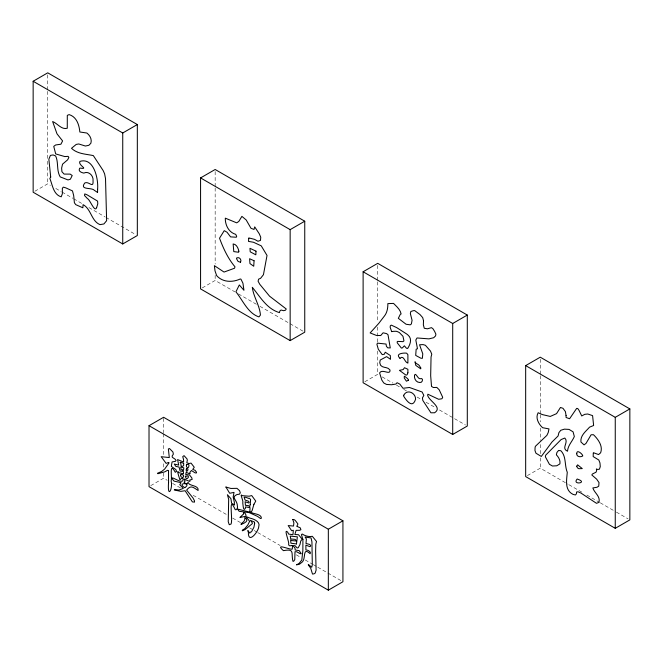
<?xml version="1.0" encoding="UTF-8"?>
<svg xmlns="http://www.w3.org/2000/svg" width="663" height="663" viewBox="0 0 663 663"><rect width="100%" height="100%" fill="white"/><g stroke="black" fill="none" stroke-linecap="round" stroke-linejoin="round"><path stroke-width="0.5" stroke-dasharray="3.31 2.49" d="M34.866 191.242L47.744 183.808L50.429 185.367M202.281 287.899L215.16 280.466L234.868 291.844M150.733 485.647L163.612 478.214L167.2 480.285M364.832 381.747L377.711 374.313L377.711 350.686M527.383 475.595L540.262 468.161L568.034 484.197M55.808 188.466L61.178 191.566M62.073 192.088L72.831 198.295M73.726 198.809L82.684 203.98M88.95 207.602L105.077 216.917M105.972 217.431L135.542 234.503M238.448 293.916L256.366 304.259M259.954 306.331L302.958 331.152M382.186 376.899L392.944 383.106M396.524 385.178L400.104 387.25M403.692 389.314L407.273 391.385M417.126 397.071L420.715 399.143M426.085 402.25L435.044 407.422M439.528 410.007L465.509 425.008M568.929 484.719L582.371 492.476M586.846 495.062L599.393 502.305M600.288 502.819L615.513 511.612M616.416 512.126L628.06 518.856M172.579 483.393L180.651 488.051M193.198 495.302L227.268 514.969M232.647 518.076L240.719 522.734M249.686 527.905L253.266 529.977M254.169 530.499L256.854 532.049M257.75 532.571L280.167 545.508M296.303 554.823L300.787 557.417M305.27 560.003L312.439 564.138M313.342 564.661L316.922 566.732M317.817 567.246L342.928 581.741M540.262 359.238L540.262 374.653M540.262 375.681L540.262 413.704M540.262 414.731L540.262 421.925M540.262 428.091L540.262 440.423M540.262 444.533L540.262 453.782M540.262 457.893L540.262 468.161M377.711 265.391L377.711 280.805M377.711 281.833L377.711 321.911M377.711 327.05L377.711 342.464M215.16 171.543L215.16 186.958M215.16 187.985L215.16 264.023M215.16 275.327L215.16 280.466M163.612 418.303L163.612 432.765M163.612 433.801L163.612 455.489M163.612 463.752L163.612 467.887M163.612 473.05L163.612 478.214M47.744 74.886L47.744 90.301M47.744 91.328L47.744 160.173M47.744 161.2L47.744 183.808"/><path stroke-width="0.99" d="M577.274 478.91C571.398 485.374 588.529 482.962 577.954 479.308M33.15 81.259L47.744 72.831L137.332 124.553L137.332 235.531L122.738 243.959L33.15 192.237L33.15 81.259L122.738 132.981L137.332 124.553M200.566 177.916L215.16 169.488L304.748 221.21L304.748 332.188L290.154 340.616L200.566 288.894L200.566 177.916L290.154 229.638L304.748 221.21M363.117 271.764L377.711 263.335L467.299 315.058L467.299 426.036L452.705 434.464L363.117 382.742L363.117 271.764L452.705 323.486L467.299 315.058M149.018 425.696L163.612 417.276L342.928 520.795L342.928 581.741L328.334 590.169L149.018 486.642L149.018 425.696L328.334 529.223L342.928 520.795M525.668 365.611L540.262 357.183L629.85 408.914L629.85 519.883L615.256 528.312L525.668 476.589L525.668 365.611L615.256 417.334L629.85 408.914M391.742 331.633L391.999 331.583A74.165 42.822 60 0 1 393.457 331.343L396.051 331.251A13.948 8.055 60 0 1 399.516 332.693L402.971 336.29L403.958 340.89L402.963 341.652L397.75 341.387L397.17 341.743L397.253 342.846L401.397 348.092L402.358 347.918L404.364 345.821L406.452 348.241L407.637 348.481C410.264 344.528 412.485 338.619 407.844 334.931A11.926 6.887 60 0 0 406.469 333.862L396.698 327.621L391.261 325.11L390.308 325.848L390.151 327.265L391.667 331.641M615.256 417.334L615.256 528.312M452.705 323.486L452.705 434.464M328.334 529.223L328.334 590.169M290.154 229.638L290.154 340.616M122.738 132.981L122.738 243.959M183.477 459.368L183.659 462.028L177.585 459.575L178.687 465.103L174.27 464.034L175.869 466.404L179.051 467.025L180.096 471.028L183.411 471.451L183.477 473.813L178.828 472.628C175.944 468.153 179.499 478.313 179.847 479.606C180.858 479.606 180.999 477.368 183.029 478.719C184.231 487.007 166.363 471.633 173.988 481.106L181.074 482.647L179.789 484.67L183.295 488.416L178.919 490.032L174.518 489.518L174.286 490.007L180.883 491.349L185.126 490.728L192.386 501.883L194.491 502.131L194.541 500.913L192.892 497.83L186.626 490.106C190.811 484.686 193.082 487.23 198.129 490.479C198.941 486.07 192.204 485.929 189.328 484.181C186.419 479.44 189.295 486.7 184.389 482.639L184.041 482.208L185.093 481.139L184.041 479.009L189.353 481.363L190.107 481.056L189.742 480.029L192.137 479.448L191.822 477.899L189.552 474.998L185.69 474.468L186.054 472.968C185.126 470.738 191.963 476.175 189.742 472.553L191.425 470.506L195.195 472.918L196.422 472.926L196.555 472.28L195.079 470.316L192.726 469.437L194.276 467.274L191.027 463.089L189.013 463.536L186.792 462.774L187.347 460.114L186.974 458.837L184.032 455.647L182.739 456.6L183.477 459.368M292.789 519.494L293.883 522.875L293.527 526.066L288.181 525.56L291.679 530.765L293.336 530.243L292.971 534.701L288.654 534.096L287.634 532.107C283.151 527.665 289.797 542.79 288.596 544.439C289.441 548.276 293.038 542.392 292.383 548.16A3.323 1.923 60 0 1 292.093 549.237C288.397 549.362 274.689 542.939 283.433 550.663C295.126 548.434 290.9 553.058 292.938 561.263L293.668 561.271L294.77 559.638L294.994 551.724L296.668 551.74L300.032 553.646L301.259 553.729L299.204 550.638L295.176 550.008L294.952 547.862L292.623 545.591L295.002 545.657L297.157 547.953L298.159 547.804L299.974 544.572L300.729 541.066L302.179 539.168L298.499 534.71L294.853 534.519L296.112 530.342L299.668 530.309L300.894 529.704L300.306 527.881L297.281 526.513C295.748 526.77 298.408 524.599 297.762 523.646C296.303 522.253 295.027 518.897 292.789 519.494M302.916 539.599L302.85 551.144A1.251 0.721 60 0 0 302.734 551.682L301.814 560.003L299.054 563.484L296.502 564.851L299.477 564.23L302.361 561.942C306.091 558.163 302.345 546.594 310.143 553.729C311.56 552.014 307.748 549.702 305.908 550.025L305.883 545.119L309.737 546.619L310.475 546.345L310.657 545.367L309.497 544.373L305.991 543.486L306.381 539.002L305.129 537.063L311.055 537.925L311.933 541.853L312.306 564.801L311.751 567.246L308.436 564.478L308.262 564.859L310.682 568.141L312.497 574.05L313.947 573.868L315.19 573.072L316.094 570.13L315.629 551.392L315.812 544.066L316.549 541.505L312.314 536.301C308.983 537.146 304.773 535.812 302.195 533.997L301.458 534.676L302.916 539.599M423.516 320.751L423.359 324.837L424.27 328.268L427.444 328.815L431.447 327.655L432.889 328.657L434.596 331.351L435.889 334.169L435.574 335.892L433.701 337.716L428.944 338.876L417.027 337.964L415.817 340.036L417.475 348.755L416.157 349.219L415.693 355.401L420.914 358.227L422.356 358.318L422.787 353.885L419.563 344.768L423.102 344.603L425.406 345.282L430.519 351.117L431.77 354.216L431.049 356.984L430.677 375.73L431.514 386.421L433.411 387.532L436.801 387.416L439.188 389.769L442.702 397.311L441.914 398.753L438.657 399.292L427.867 394.212L427.635 395.347C429.21 401.272 442.876 407.289 434.621 412.767L430.933 412.8L422.787 400.369L422.455 397.883L423.839 395.405L422.116 391.999L409.461 387.482L402.996 388.278L399.847 384.117L397.054 382.717L395.952 384.043L391.56 384.755L386.512 384.432L383.736 382.941L381.813 380.04L379.592 372.904C382.253 368.396 390.316 375.681 390.035 370.186L389.836 369.805C387.432 366.523 383.065 368.363 380.595 365.28L379.75 362.719L380.222 360.05L386.604 356.628L390.507 359.321L390.316 355.534L385.228 352.202L384.383 354.191L382.261 354.655L378.333 349.31L376.924 344.395L377.429 343.136L386.048 344.047L386.413 346.343L387.772 347.843L390.267 347.934L388.004 334.732L386.628 333.622L383.073 332.809L380.728 335.544L376.402 335.428L370.136 332.934L378.755 323.403L384.432 316.002A31.302 18.075 60 0 0 387.838 303.621L393.54 303.405C396.532 306.472 400.336 309.546 401.123 313.964L400.353 314.221L398.33 318.323L406.087 324.248L410.231 324.845L411.383 323.934L412.071 320.304L410.356 313.549L410.836 311.494L413.264 310.707L414.665 310.574L420.002 314.56L422.696 317.618L423.516 320.751M97.61 189.32L97.56 192.494A73.203 42.266 60 0 0 94.386 190.356C91.709 187.09 79.369 190.405 84.698 183.046C88.776 180.726 93.566 189.096 93.052 180.866C93.748 175.852 88.726 170.598 83.795 173.084C81.648 172.612 77.969 171.402 79.543 168.468L79.983 168.071C89.439 169.62 77.778 165.344 79.908 161.407C93.79 157.056 98.547 178.737 97.61 189.32M50.711 177.087L49.841 178.438C52.518 184.927 53.347 194.532 61.187 196.828L62.355 193.82L62.355 188.342L63.317 187.115L65.72 187.836L72.482 190.903L73.692 195.643L74.397 202.779L75.773 204.652L82.867 207.792L83.074 204.652C91.187 208.853 91.303 221.152 100.014 224.633L103.925 223.953L106.627 220.696L105.516 178.596L104.621 173.888L103.155 170.565L93.326 155.598C85.983 154.015 77.538 154.056 71.496 148.313L76.212 144.418L78.748 143.962L85.386 146.026L88.859 145.305L90.872 143.249C92.132 139.437 89.936 135.327 86.894 133.039L79.842 131.987C79.212 125.216 76.858 116.903 69.126 114.608L67.303 115.362L67.27 128.249C61.493 129.973 57.548 123.426 52.626 121.536L56.993 133.827L62.604 140.929L60.905 144.219L55.651 144.973L53.744 146.366L55.692 153.924L64.825 156.576L68.074 156.352L68.861 157.363L67.692 159.766L62.537 164.175L61.626 168.104L61.924 171.734L64.096 174.079L70.187 174.12L72.209 175.504L70.419 179.159L68.016 179.946L60.209 176.888C56.272 170.391 58.75 162.46 55.642 155.979L53.115 154.943L50.405 155.407L48.855 159.211L50.711 177.087M414.499 375.25C413.985 378.714 416.057 382.468 419.861 382.501C422.687 383.164 424.038 377.114 419.911 378.739C417.682 378.772 415.767 371.984 414.499 375.25M420.748 367.948L420.748 368.197A27.108 15.647 60 0 1 420.732 368.843L415.809 365.396L415.005 361.766L416.091 363.341L418.56 364.791A40.518 23.396 60 0 1 419.439 365.769L420.748 367.948M566.069 415.585L566.061 417.483L569.608 418.734L576.686 408.358L577.763 408.549L579.048 410.389L581.733 415.958L584.774 414.325L587.741 414.002L592.589 415.626L593.634 425.497L589.564 427.146C585.744 431.522 580.191 435.442 580.929 441.997L584.062 444.865L585.993 443.423L591.106 434.779L593.468 434.713C598.125 439.204 603.181 446.042 600.62 452.804L598.565 454.561L593.402 452.696L593.269 453.235L593.178 456.558L598.813 460.031L599.965 462.956L600.272 466.603L599.402 469.213L597.67 469.479L596.369 468.94L596.642 470.573L596.045 472.18L592.357 474.045L591.844 474.99L596.659 479.15L599.02 482.606L598.73 486.161L597.031 487.255L592.855 487.943C594.33 492.982 600.695 496.264 598.921 502.388L596.485 503.316L580.929 493.04L578.144 491.797L576.586 491.979L576.437 493.769L575.451 494.979L573.114 494.424C564.395 490.123 566.666 480.095 567.271 472.288C564.37 465.327 566.517 456.567 560.865 450.741L558.594 450.45L556.92 452.464L556.373 454.835C558.685 457.263 560.55 460.42 559.904 463.893L556.763 465.782L552.453 466.014L549.42 464.299L545.359 456.807L545.699 455.166L561.122 439.552L564.826 438.044L565.887 439.652C567.346 443.961 561.52 448.553 567.495 451.23C567.942 445.345 572.177 441.616 574.332 436.536L573.081 431.837L569.036 429.4L564.412 429.152L560.774 430.279L558.884 432.682L558.089 435.981L551.939 442.064L541.315 456.442L535.969 453.235L534.983 450.583L535.058 447.757L535.364 446.348L546.867 435.384L548.226 432.525L548.981 428.903L542.591 427.71C538.629 424.08 535.149 417.93 538.165 412.734L542.367 414.59L550.249 416.439L556.539 413.662L560.459 407.472L562.978 408.3L565.406 411.599L566.069 415.585M253.929 504.278L252.089 510.667C247.97 514.596 261.33 512.499 261.396 518.217L260.592 518.557L257.426 516.32L249.155 512.607L239.161 511.297L237.561 509.085L250.573 512.325L249.876 511.272L250.034 507.634L245.509 506.88L245.327 508.471C243.288 511.902 243.155 505.421 242.766 503.002C243.86 501.12 239.011 492.427 242.326 495.684L249.131 496.214L251.716 495.576L255.769 501.104L253.929 504.278M168.559 482.415C167.267 499.687 173.06 488.747 171.145 480.982C172.322 477.691 168.874 460.843 175.305 472.288L176.549 471.385L175.819 469.512L171.319 466.42L172.082 461.929L175.413 461.34L176.109 460.371C174.452 457.412 169.852 458.191 173.35 454.155L172.927 451.992L169.479 448.52L168.377 448.942L169.297 457.561L161.192 456.699L166.131 463.387L168.634 462.409L169.065 462.865L164.631 469.089L161.631 471.492L157.521 473.233L157.877 473.722L164.847 471.816L167.515 470.324L168.526 470.531L168.559 482.415M225.934 487.048L229.696 493.28L234.031 492.385L233.152 497.018L234.346 502.272A1.972 1.135 60 0 1 234.279 503.366L234.586 505.032L231.586 503.234L230.923 498.692L227.409 494.722L228.669 499.338L228.246 521.756L229.257 524.715L231.006 524.068C233.219 520.148 227.832 493.181 235.224 509.656L236.011 509.781L236.981 508.927L237.536 507.377L237.163 504.129C236.144 499.438 231.064 497.142 237.023 494.515L239.418 494.2L240.296 492.808L239.55 490.678L236.981 488.341L230.906 488.449L225.934 487.048M576.752 453.765C576.454 456.592 580.274 457.404 582.271 456.202C584.849 456.243 576.396 447.873 576.752 453.765M576.777 466.188L577.398 467.813L578.849 468.708L582.28 468.592L577.614 464.846L576.777 466.188M243.611 513.808C239.152 518.756 237.835 517.77 244.556 516.51C248.65 517.38 242.857 509.143 243.611 513.808M296.46 543.95L290.949 543.212L290.593 539.922L291.728 540.577L296.469 541.016L295.176 539.384L290.759 538.961L290.212 536.085L297.372 536.839L296.46 543.95M254.658 523.331L253.929 527.209L251.517 531.834L250.481 532.082L249.777 533.151L247.846 530.557L248.401 532.389C248.02 544.671 258.611 531.502 258.761 526.579C260.658 521.731 253.821 518.947 249.951 518.126C243.263 515.226 247.39 517.745 249.603 521.35L247.821 525.005L244.73 528.701L242.351 530.118L242.343 530.79L245.037 529.629L252.205 523.729L252.454 523.024L250.423 520.364L254.484 522.071L254.658 523.331M238.854 251.244L238.614 252.255L233.782 251.592L233.144 243.951C236.484 244.15 238.349 248.335 238.854 251.244M186.601 464.63C185.599 466.329 187.803 469.222 188.632 467.034L188.996 465.095A0.862 0.497 60 0 0 188.806 464.73L188.267 464.257L186.601 464.63M180.717 475.628L181.098 476.921L182.922 477.551C186.129 475.197 179.068 472.835 180.717 475.628M250.249 504.502L249.736 506.64L248.608 505.703L245.451 505.305L245.095 501.75L248.7 502.968L249.23 502.198C248.26 499.794 244.299 501.501 244.639 498.443C242.418 495.849 247.631 497.863 248.584 498.443L249.139 498.128L250.606 499.405L250.249 504.502M256.009 251.161L255.835 254.824L250.216 251.832L249.959 248.31L256.009 251.161M96.624 207.643C94.768 213.179 89.803 199.132 87.425 198.618A49.435 28.542 60 0 0 84.748 195.784L84.524 195.486A16.948 9.788 60 0 1 84.582 194.806L84.806 193.903L87.251 194.914L97.585 201.113L97.784 203.839L96.624 207.643M254.078 260.75L253.738 266.244L249.959 263.576L249.619 258.719L254.078 260.75M183.659 463.495C184.654 467.208 180.038 467.514 180.891 463.603C178.198 460.918 183.054 462.956 183.659 463.495M248.708 238.564L248.501 241.39L253.498 242.26L261.247 245.849L267.023 255.462L263.443 274.689L260.617 278.278L258.595 279.156L258.098 281.228L259.747 284.261L269.568 296.187L286.25 308.991L285.513 310.168L283.689 310.69L281.029 310.027L279.769 311.129L279.479 312.621C266.775 308.966 260.111 296.643 252.305 287.319C253.498 296.966 259.689 305.278 260.443 315.074L258.943 316.897C247.912 313.309 242.824 300.273 235.92 291.828L239.31 284.949L243.951 290.303L242.94 283.2L240.959 279.181L240.255 278.982C232.481 282.604 222.553 282.43 216.635 275.576L215.003 270.836L214.381 265.656L224.036 272.062L234.545 268.233L234.984 266.799C227.964 258.512 223.356 248.459 219.528 238.208L224.243 230.658L227.011 232.216L230.583 236.89L236.343 237.23L236.683 236.31L235.696 234.337C228.76 232.423 225.08 224.989 225.312 218.16L236.708 222.851L238.813 221.434L241.896 216.37L246.18 219.942L250.987 228.296L254.02 229.448L254.708 226.879L259.266 233.79L260.75 237.246L260.476 240.42L257.948 241.249L254.559 239.351L248.807 237.918L248.708 238.564M186.436 468.766L186.237 469.47C185.607 474.575 190.298 467.647 186.436 468.766M240.52 262.283L238.092 261.446L236.774 259.183A4.865 2.809 60 0 1 236.575 258.023C239.02 256.473 242.045 259.54 240.52 262.283M407.911 372.813L407.107 374.786L405.996 375.159L399.441 370.352L403.187 369.581L404.48 367.716L407.886 369.283L407.911 372.813M403.75 395.247L403.634 396.134C406.585 400.875 412.585 408.864 415.56 399.292C415.892 393.026 407.074 388.576 403.75 395.247M185.69 476.167C185.226 482.565 192.088 474.542 185.69 476.167M244.912 517.762L244.904 518.64A4.227 2.437 60 0 1 244.838 519.295L244.175 520.961C243.545 522.336 240.644 523.488 241.034 524.499C243.006 523.646 248.65 521.566 246.404 519.038A1.102 0.638 60 0 1 245.981 518.433L244.912 517.762M184.77 487.695C175.72 482.233 192.759 482.341 184.77 487.695M408.483 380.189L406.436 381.208L404.248 378.018L404.322 376.211A27.034 15.605 60 0 1 405.565 376.99L407.762 378.764L408.483 380.189M182.582 470.059L181.074 469.553L180.717 466.918L183.842 467.879L183.477 470.415L182.582 470.059M250.614 531.925L250.614 531.925M399.98 358.327C394.924 353.686 402.855 352.824 406.419 353.122A9.125 5.271 60 0 1 407.074 353.661L407.902 354.705L407.894 363.084A18.15 10.475 60 0 1 407.115 362.752C404.513 361.608 403.576 354.746 399.98 358.327"/></g></svg>
